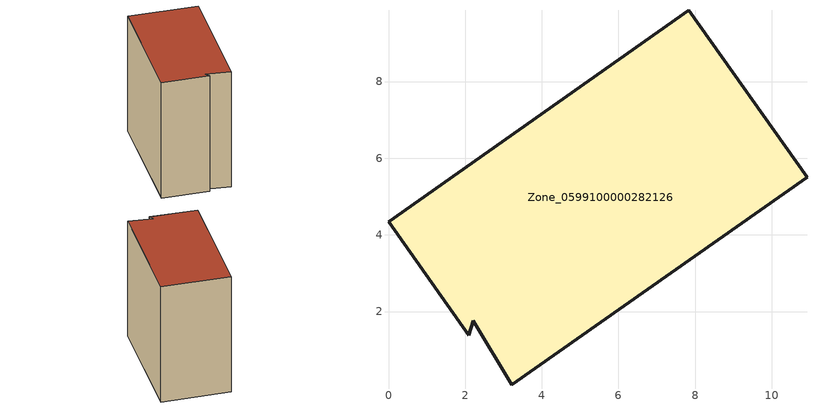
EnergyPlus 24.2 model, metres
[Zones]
Zone_0599100000282126
 floor ground (C_G): 7.84,9.86 10.92,5.51 3.21,0.09 2.21,1.76 2.1,1.38 0,4.34 z0
 wall outside (C_F): 10.92,5.51 7.84,9.86 0,4.34 2.1,1.38 2.21,1.76 3.21,0.09 10.92,5.51 z0:9.86
 roof outside (C_R): 2.1,1.38 2.21,1.76 3.21,0.09 10.92,5.51 7.84,9.86 0,4.34 z9.86
[BUILDING]
Pand.0599100000282126: North Axis=0; Terrain=City; Loads Convergence Tolerance Value=0.04; Temperature Convergence Tolerance Value=0.4; Solar Distribution=FullExterior; Maximum Number of Warmup Days=25; Minimum Number of Warmup Days=1
[Site:Location]
Rotterdam.The.Hague.AP_ZH_NLD Design_Conditions: Latitude=51.96; Longitude=4.45; Time Zone=1; Elevation=-4.5
[SITE:GROUNDTEMPERATURE:BUILDINGSURFACE]
18, 18, 18, 18, 18, 18, 18, 18, 18, 18, 18, 18
[MATERIAL] Thermal Absorptance=0.9; Solar Absorptance=0.7; Visible Absorptance=0.7
Name | Roughness | Thickness | Conductivity | Density | Specific Heat
G.TI.1946-1964 | MediumSmooth | 0.15 | 1 | 540 | 1210
F.TI.1946-1964 | Rough | 0.3 | 0.857143 | 1920 | 840
R.TI.1946-1964 | MediumRough | 0.2 | 0.277778 | 1500 | 1000
[CONSTRUCTION]
C_G: G.TI.1946-1964
C_F: F.TI.1946-1964
C_R: R.TI.1946-1964
[ZONE]
Zone_0599100000282126: Type=1; Multiplier=1; Ceiling Height=Autocalculate; Volume=Autocalculate; Floor Area=autocalculate; Part of Total Floor Area=Yes
[ZONEINFILTRATION:DESIGNFLOWRATE]
Infil_Zone_0599100000282126: Zone or ZoneList or Space or SpaceList=Zone_0599100000282126; Schedule=AlwaysOn; Design Flow Rate Calculation Method=Flow/Area; Flow Rate per Floor Area=0.003; Constant Term Coefficient=1; Temperature Term Coefficient=0; Velocity Term Coefficient=0; Velocity Squared Term Coefficient=0
[HVACTEMPLATE:ZONE:IDEALLOADSAIRSYSTEM]
Zone_0599100000282126: Maximum Heating Supply Air Temperature=50; Minimum Cooling Supply Air Temperature=13; Maximum Heating Supply Air Humidity Ratio=0.0156; Minimum Cooling Supply Air Humidity Ratio=0.0077; Heating Limit=NoLimit; Cooling Limit=NoLimit; Dehumidification Control Type=ConstantSensibleHeatRatio; Cooling Sensible Heat Ratio=0.7; Dehumidification Setpoint=60; Humidification Control Type=None; Humidification Setpoint=30; Outdoor Air Method=None; Outdoor Air Flow Rate per Person=0.00944; Outdoor Air Flow Rate per Zone Floor Area=0; Outdoor Air Flow Rate per Zone=0; Demand Controlled Ventilation Type=None; Outdoor Air Economizer Type=NoEconomizer; Heat Recovery Type=None; Sensible Heat Recovery Effectiveness=0.7; Latent Heat Recovery Effectiveness=0.65
[ZONECONTROL:THERMOSTAT]
ThermostatControl_Zone_0599100000282126: Zone or ZoneList=Zone_0599100000282126; Control Type Schedule=DualSetpointControlType; Control 1=Thermostat_Zone_0599100000282126; Temperature Difference Between Cutout And Setpoint=0
[THERMOSTATSETPOINT:DUALSETPOINT]
Thermostat_Zone_0599100000282126: Heating Setpoint Temperature Schedule=HeatingSetpoint_Zone_0599100000282126; Cooling Setpoint Temperature Schedule=CoolingSetpoint_Zone_0599100000282126
[SCHEDULE:COMPACT]
HeatingSetpoint_Zone_0599100000282126: Through: 12/31, For: AllDays, Until: 24:00, 21
CoolingSetpoint_Zone_0599100000282126: Through: 12/31, For: AllDays, Until: 24:00, 24
DualSetpointControlType: Through: 12/31, For: AllDays, Until: 24:00, 4
AlwaysOn: Through: 12/31, For: AllDays, Until: 24:00, 1
